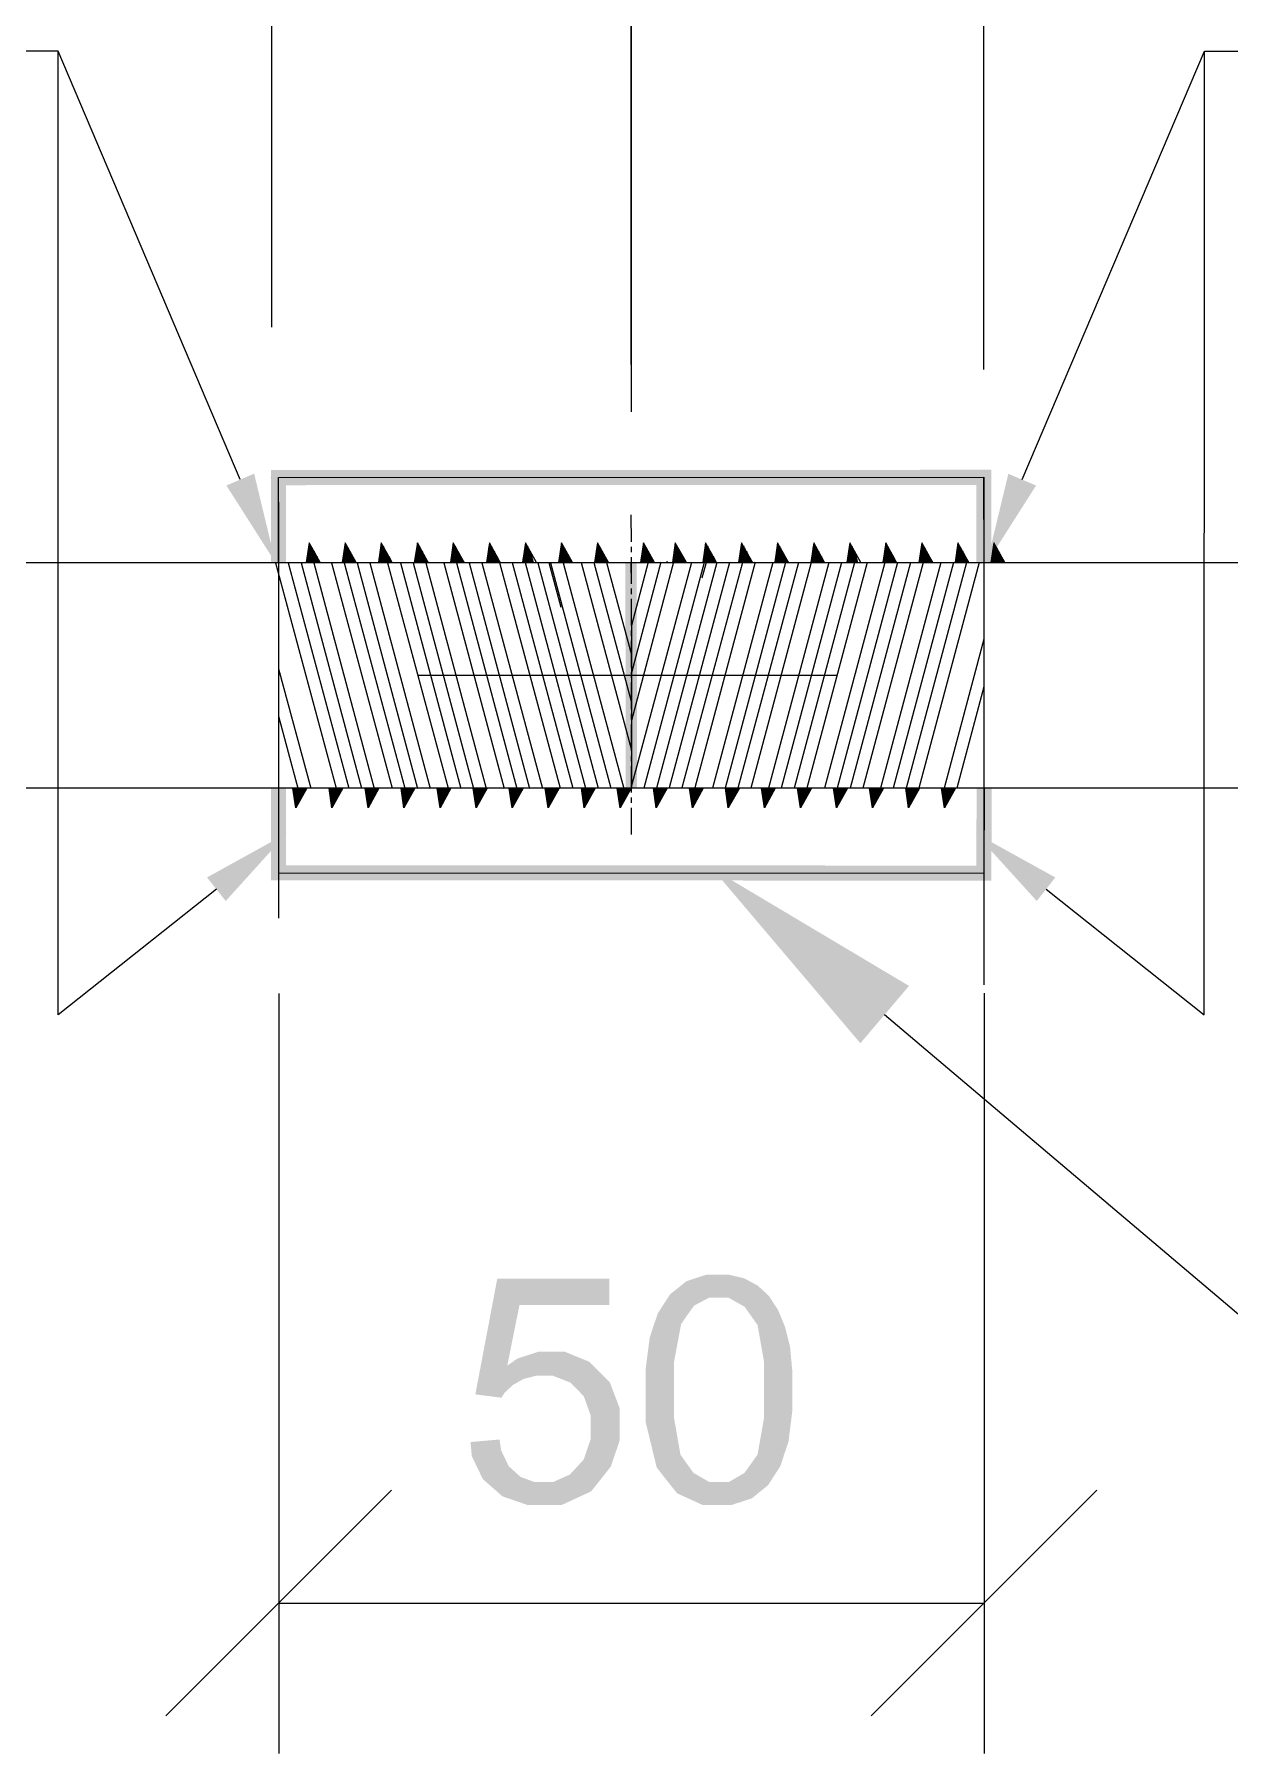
# Model space of a CAD drawing. Header units: millimetres. Extents: x 2 to 579, y 1 to 405.
# Drawn here: x 228.95 to 236.1, y 80.43 to 90.72 of the extents above; entities that cross this region are included whole.
import ezdxf

# ---------------------------------------------------------------- set-up
doc = ezdxf.new("R2010")
doc.units = ezdxf.units.MM
doc.linetypes.add('XKITLINE00', pattern=[0])
doc.layers.add('LinkedObject', color=7, linetype='Continuous', lineweight=0)

# ---------------------------------------------------------------- blocks, each defined once
blk = doc.blocks.new('*A4')
at = {"layer": 'LinkedObject'}
for color, points in [(6, [(230.097, 88.016), (230.263, 88.087), (230.391, 87.554)]), (4, [(234.673, 88.11), (230.454, 88.018), (230.364, 88.108)]), (4, [(230.364, 88.108), (230.454, 87.556), (230.364, 87.556)]), (4, [(230.454, 88.018), (230.454, 87.556), (230.364, 88.108)]), (4, [(234.583, 88.02), (230.454, 88.018), (234.673, 88.11)]), (4, [(234.673, 87.556), (234.583, 88.02), (234.673, 88.11)]), (6, [(234.774, 88.086), (234.94, 88.016), (234.646, 87.554)]), (4, [(234.583, 87.556), (234.583, 88.02), (234.673, 87.556)]), (4, [(232.483, 87.556), (232.553, 86.206), (232.486, 86.206)]), (4, [(232.551, 87.556), (232.553, 86.206), (232.483, 87.556)]), (4, [(230.363, 86.206), (230.454, 85.744), (230.364, 85.654)]), (4, [(230.453, 86.206), (230.454, 85.744), (230.363, 86.206)]), (4, [(234.583, 85.742), (234.584, 86.206), (234.673, 85.652)]), (4, [(234.673, 85.652), (234.584, 86.206), (234.674, 86.206)]), (6, [(230.093, 85.53), (229.981, 85.671), (230.46, 85.936)]), (6, [(235.055, 85.671), (234.944, 85.53), (234.576, 85.936)]), (4, [(230.454, 85.744), (234.583, 85.742), (230.364, 85.654)]), (4, [(230.364, 85.654), (234.583, 85.742), (234.673, 85.652)]), (1, [(234.18, 85.022), (233.889, 84.679), (233.004, 85.723)]), (7, [(231.85, 83.113), (231.586, 82.578), (231.717, 83.27)]), (7, [(232.387, 83.113), (231.717, 83.27), (232.387, 83.27)]), (7, [(231.85, 83.113), (231.717, 83.27), (232.387, 83.113)]), (7, [(232.848, 83.255), (232.985, 83.157), (232.8, 83.216)]), (7, [(232.97, 83.295), (232.985, 83.157), (232.848, 83.255)]), (7, [(233.044, 83.295), (232.985, 83.157), (232.97, 83.295)]), (7, [(232.985, 83.157), (233.044, 83.295), (233.042, 83.157)]), (7, [(233.044, 83.295), (233.1, 83.157), (233.042, 83.157)]), (7, [(233.193, 83.273), (233.044, 83.295), (233.098, 83.295)]), (7, [(233.234, 83.251), (233.044, 83.295), (233.193, 83.273)]), (7, [(233.197, 83.102), (233.044, 83.295), (233.234, 83.251)]), (7, [(233.1, 83.157), (233.044, 83.295), (233.197, 83.102)]), (7, [(233.234, 83.251), (233.235, 83.048), (233.197, 83.102)]), (7, [(233.275, 83.229), (233.235, 83.048), (233.234, 83.251)]), (7, [(233.343, 83.166), (233.235, 83.048), (233.275, 83.229)]), (7, [(232.751, 83.177), (232.859, 83.06), (232.678, 83.064)]), (7, [(232.894, 83.109), (232.751, 83.177), (232.8, 83.216)]), (7, [(232.859, 83.06), (232.751, 83.177), (232.894, 83.109)]), (7, [(232.8, 83.216), (232.985, 83.157), (232.894, 83.109)]), (7, [(233.369, 83.125), (233.235, 83.048), (233.343, 83.166)]), (7, [(233.369, 83.125), (233.274, 82.993), (233.235, 83.048)]), (7, [(233.396, 83.084), (233.274, 82.993), (233.369, 83.125)]), (7, [(231.777, 82.75), (231.586, 82.578), (231.85, 83.113)]), (7, [(232.678, 83.064), (232.859, 83.06), (232.653, 82.991)]), (7, [(232.653, 82.991), (232.859, 83.06), (232.817, 82.999)]), (7, [(233.438, 82.983), (233.274, 82.993), (233.396, 83.084)]), (7, [(232.817, 82.999), (232.604, 82.725), (232.653, 82.991)]), (7, [(232.774, 82.771), (232.604, 82.725), (232.817, 82.999)]), (7, [(232.653, 82.991), (232.604, 82.725), (232.629, 82.918)]), (7, [(233.453, 82.924), (233.313, 82.772), (233.274, 82.993)]), (7, [(233.453, 82.924), (233.274, 82.993), (233.438, 82.983)]), (7, [(233.468, 82.865), (233.313, 82.772), (233.453, 82.924)]), (7, [(231.965, 82.834), (231.777, 82.75), (231.837, 82.792)]), (7, [(231.947, 82.689), (231.777, 82.75), (231.965, 82.834)]), (7, [(231.947, 82.689), (231.965, 82.834), (231.987, 82.689)]), (7, [(231.987, 82.689), (231.965, 82.834), (232.052, 82.689)]), (7, [(232.031, 82.834), (232.052, 82.689), (231.965, 82.834)]), (7, [(232.268, 82.773), (232.031, 82.834), (232.119, 82.834)]), (7, [(232.156, 82.648), (232.031, 82.834), (232.268, 82.773)]), (7, [(232.052, 82.689), (232.031, 82.834), (232.156, 82.648)]), (7, [(233.483, 82.706), (233.313, 82.772), (233.468, 82.865)]), (7, [(231.586, 82.578), (231.777, 82.75), (231.874, 82.67)]), (7, [(231.874, 82.67), (231.777, 82.75), (231.947, 82.689)]), (7, [(232.156, 82.648), (232.268, 82.773), (232.196, 82.607)]), (7, [(232.196, 82.607), (232.268, 82.773), (232.235, 82.566)]), (7, [(232.329, 82.712), (232.235, 82.566), (232.268, 82.773)]), (7, [(232.235, 82.566), (232.329, 82.712), (232.275, 82.454)]), (7, [(232.275, 82.454), (232.329, 82.712), (232.45, 82.493)]), (7, [(232.45, 82.493), (232.329, 82.712), (232.39, 82.651)]), (7, [(232.604, 82.605), (232.774, 82.771), (232.774, 82.605)]), (7, [(232.604, 82.725), (232.774, 82.771), (232.604, 82.605)]), (7, [(233.483, 82.706), (233.313, 82.605), (233.313, 82.772)]), (7, [(233.483, 82.605), (233.313, 82.605), (233.483, 82.706)]), (7, [(231.842, 82.652), (231.586, 82.578), (231.874, 82.67)]), (7, [(231.81, 82.634), (231.586, 82.578), (231.842, 82.652)]), (7, [(231.76, 82.587), (231.586, 82.578), (231.81, 82.634)]), (7, [(232.774, 82.605), (232.604, 82.415), (232.604, 82.605)]), (7, [(232.774, 82.439), (232.604, 82.415), (232.774, 82.605)]), (7, [(233.483, 82.605), (233.313, 82.439), (233.313, 82.605)]), (7, [(233.483, 82.486), (233.313, 82.439), (233.483, 82.605)]), (7, [(231.586, 82.578), (231.76, 82.587), (231.742, 82.558)]), (7, [(232.234, 82.188), (232.45, 82.397), (232.344, 82.08)]), (7, [(232.275, 82.308), (232.45, 82.397), (232.234, 82.188)]), (7, [(232.275, 82.454), (232.45, 82.493), (232.275, 82.383)]), (7, [(232.275, 82.383), (232.45, 82.493), (232.275, 82.308)]), (7, [(232.45, 82.397), (232.275, 82.308), (232.45, 82.493)]), (7, [(232.344, 82.08), (232.45, 82.397), (232.397, 82.147)]), (7, [(232.397, 82.147), (232.45, 82.397), (232.45, 82.305)]), (7, [(232.774, 82.439), (232.737, 82.056), (232.604, 82.415)]), (7, [(232.604, 82.415), (232.737, 82.056), (232.671, 82.14)]), (7, [(232.813, 82.217), (232.737, 82.056), (232.774, 82.439)]), (7, [(233.274, 82.218), (233.483, 82.486), (233.434, 82.221)]), (7, [(233.313, 82.439), (233.483, 82.486), (233.274, 82.218)]), (7, [(233.434, 82.221), (233.483, 82.486), (233.459, 82.294)]), (7, [(231.74, 82.244), (231.557, 82.293), (231.731, 82.308)]), (7, [(231.557, 82.293), (231.689, 82.02), (231.565, 82.208)]), (7, [(231.74, 82.244), (231.689, 82.02), (231.557, 82.293)]), (7, [(231.565, 82.208), (231.689, 82.02), (231.631, 82.071)]), (7, [(231.785, 82.149), (231.689, 82.02), (231.74, 82.244)]), (7, [(232.737, 82.056), (232.813, 82.217), (232.852, 82.162)]), (7, [(233.434, 82.221), (233.235, 82.163), (233.274, 82.218)]), (7, [(233.41, 82.148), (233.235, 82.163), (233.434, 82.221)]), (7, [(231.689, 82.02), (231.785, 82.149), (231.748, 81.968)]), (7, [(231.82, 82.117), (231.748, 81.968), (231.785, 82.149)]), (7, [(231.855, 82.085), (231.748, 81.968), (231.82, 82.117)]), (7, [(232.151, 82.098), (232.344, 82.08), (232.05, 82.053)]), (7, [(232.193, 82.143), (232.344, 82.08), (232.151, 82.098)]), (7, [(232.234, 82.188), (232.344, 82.08), (232.193, 82.143)]), (7, [(232.891, 82.108), (232.737, 82.056), (232.852, 82.162)]), (7, [(232.891, 82.108), (233.044, 81.916), (232.737, 82.056)]), (7, [(232.987, 82.053), (233.044, 81.916), (232.891, 82.108)]), (7, [(233.289, 81.996), (233.101, 82.053), (233.196, 82.108)]), (7, [(233.235, 82.163), (233.337, 82.035), (233.196, 82.108)]), (7, [(233.196, 82.108), (233.337, 82.035), (233.289, 81.996)]), (7, [(233.337, 82.035), (233.235, 82.163), (233.41, 82.148)]), (7, [(231.855, 82.085), (231.99, 81.916), (231.748, 81.968)]), (7, [(231.94, 82.053), (231.99, 81.916), (231.855, 82.085)]), (7, [(231.99, 82.053), (231.99, 81.916), (231.94, 82.053)]), (7, [(231.99, 81.916), (232.344, 82.08), (232.102, 81.916)]), (7, [(232.05, 82.053), (232.344, 82.08), (231.99, 81.916)]), (7, [(232.05, 82.053), (231.99, 81.916), (231.99, 82.053)]), (7, [(232.102, 81.916), (232.344, 82.08), (232.279, 81.998)]), (7, [(232.737, 82.056), (233.044, 81.916), (232.793, 81.986)]), (7, [(232.793, 81.986), (233.044, 81.916), (232.946, 81.916)]), (7, [(233.044, 81.916), (232.987, 82.053), (233.044, 82.053)]), (7, [(233.044, 81.916), (233.101, 82.053), (233.118, 81.916)]), (7, [(233.101, 82.053), (233.044, 81.916), (233.044, 82.053)]), (7, [(233.24, 81.956), (233.101, 82.053), (233.289, 81.996)]), (7, [(233.118, 81.916), (233.101, 82.053), (233.24, 81.956)]), (7, [(231.748, 81.968), (231.99, 81.916), (231.898, 81.916)])]:
    blk.add_hatch(color=color, dxfattribs=at).paths.add_polyline_path(points, flags=17)
at = {"layer": 'LinkedObject', "color": 6, "linetype": 'XKITLINE00', "lineweight": 0}
for p, q in [((230.369, 88.963), (230.369, 97.643)), ((232.518, 88.74), (232.518, 97.643)), ((232.519, 88.456), (232.519, 97.643)), ((234.628, 88.711), (234.628, 97.643)), ((229.09, 90.615), (224.095, 90.615)), ((230.18, 88.051), (229.09, 90.615)), ((229.09, 84.849), (229.09, 90.615)), ((234.857, 88.051), (235.947, 90.614)), ((235.946, 84.849), (235.947, 90.614)), ((235.947, 90.614), (240.942, 90.614)), ((231.246, 86.881), (233.746, 86.881)), ((230.037, 85.6), (229.09, 84.849)), ((235, 85.6), (235.946, 84.849)), ((230.41, 84.976), (230.41, 80.429)), ((234.629, 84.978), (234.629, 80.429)), ((231.085, 82.004), (229.735, 80.654)), ((233.954, 80.654), (235.304, 82.004)), ((230.41, 81.329), (234.629, 81.329))]:
    blk.add_line(p, q, dxfattribs=at)
at = {"layer": 'LinkedObject', "color": 7, "linetype": 'XKITLINE00', "lineweight": 0}
for p, q in [((230.369, 88.063), (230.369, 88.063)), ((232.518, 87.84), (232.518, 87.84)), ((234.628, 87.811), (234.628, 87.811)), ((217.953, 87.556), (247.087, 87.556)), ((232.519, 87.556), (232.519, 87.556)), ((247.087, 86.206), (217.953, 86.206)), ((230.41, 85.876), (230.41, 85.876)), ((234.629, 85.878), (234.629, 85.878)), ((234.629, 81.329), (234.629, 81.329))]:
    blk.add_line(p, q, dxfattribs=at)
at = {"layer": 'LinkedObject', "color": 4, "linetype": 'XKITLINE00', "lineweight": 0}
for p, q in [((230.409, 88.063), (234.628, 88.065)), ((230.409, 87.556), (230.409, 88.063)), ((234.629, 87.556), (234.628, 88.065)), ((234.628, 88.065), (234.628, 85.028)), ((230.409, 87.916), (230.409, 85.427)), ((232.519, 87.179), (232.519, 86.206)), ((230.409, 86.206), (230.409, 85.699)), ((234.629, 86.207), (234.628, 85.697)), ((230.409, 85.699), (234.628, 85.697))]:
    blk.add_line(p, q, dxfattribs=at)
at = {"layer": 'LinkedObject', "color": 9, "linetype": 'XKITLINE00', "lineweight": 0}
for p, q in [((232.519, 87.68), (232.518, 87.84)), ((232.519, 87.618), (232.519, 87.649)), ((232.519, 87.428), (232.518, 87.556)), ((232.519, 87.43), (232.519, 87.587)), ((232.519, 87.368), (232.519, 87.399)), ((232.519, 87.366), (232.519, 87.397)), ((232.519, 87.18), (232.519, 87.337)), ((232.519, 87.178), (232.519, 87.334)), ((232.519, 87.118), (232.519, 87.149)), ((232.519, 87.116), (232.519, 87.147)), ((232.519, 86.93), (232.519, 87.087)), ((232.519, 86.928), (232.519, 87.084)), ((232.519, 86.868), (232.519, 86.899)), ((232.519, 86.866), (232.519, 86.897)), ((232.519, 86.68), (232.519, 86.837)), ((232.519, 86.678), (232.519, 86.834)), ((232.519, 86.618), (232.519, 86.649)), ((232.519, 86.616), (232.519, 86.647)), ((232.519, 86.43), (232.519, 86.587)), ((232.519, 86.428), (232.519, 86.584)), ((232.519, 86.368), (232.519, 86.399)), ((232.519, 86.366), (232.519, 86.397)), ((232.519, 86.18), (232.519, 86.337)), ((232.519, 86.206), (232.519, 86.334)), ((232.519, 86.118), (232.519, 86.149)), ((232.519, 85.927), (232.519, 86.087))]:
    blk.add_line(p, q, dxfattribs=at)
at = {"layer": 'LinkedObject', "color": 1, "linetype": 'XKITLINE00', "lineweight": 0}
for p, q in [((230.592, 87.674), (230.575, 87.556)), ((230.587, 87.643), (230.611, 87.556)), ((230.588, 87.65), (230.614, 87.556)), ((230.591, 87.665), (230.62, 87.556)), ((230.658, 87.556), (230.592, 87.674)), ((230.592, 87.672), (230.623, 87.556)), ((230.602, 87.656), (230.629, 87.556)), ((230.608, 87.646), (230.632, 87.556)), ((230.807, 87.674), (230.79, 87.556)), ((230.803, 87.644), (230.826, 87.556)), ((230.804, 87.651), (230.829, 87.556)), ((230.806, 87.665), (230.835, 87.556)), ((230.873, 87.556), (230.807, 87.674)), ((230.807, 87.673), (230.838, 87.556)), ((230.818, 87.655), (230.844, 87.556)), ((230.824, 87.645), (230.847, 87.556)), ((231.023, 87.674), (231.006, 87.556)), ((231.019, 87.644), (231.042, 87.556)), ((231.02, 87.651), (231.045, 87.556)), ((231.022, 87.666), (231.051, 87.556)), ((231.089, 87.556), (231.023, 87.674)), ((231.023, 87.673), (231.054, 87.556)), ((231.034, 87.655), (231.06, 87.556)), ((231.039, 87.645), (231.063, 87.556)), ((231.239, 87.674), (231.221, 87.556)), ((231.234, 87.644), (231.258, 87.556)), ((231.235, 87.651), (231.261, 87.556)), ((231.237, 87.666), (231.267, 87.556)), ((231.238, 87.673), (231.27, 87.556)), ((231.304, 87.556), (231.239, 87.674)), ((231.249, 87.655), (231.276, 87.556)), ((231.255, 87.644), (231.279, 87.556)), ((231.454, 87.674), (231.437, 87.556)), ((231.45, 87.644), (231.473, 87.556)), ((231.451, 87.652), (231.476, 87.556)), ((231.453, 87.666), (231.482, 87.556)), ((231.52, 87.556), (231.454, 87.674)), ((231.454, 87.673), (231.485, 87.556)), ((231.465, 87.654), (231.491, 87.556)), ((231.471, 87.644), (231.494, 87.556)), ((231.67, 87.674), (231.652, 87.556)), ((231.665, 87.645), (231.689, 87.556)), ((231.666, 87.652), (231.692, 87.556)), ((231.669, 87.667), (231.698, 87.556)), ((231.67, 87.674), (231.701, 87.556)), ((231.735, 87.556), (231.67, 87.674)), ((231.681, 87.654), (231.707, 87.556)), ((231.687, 87.643), (231.71, 87.556)), ((231.885, 87.674), (231.868, 87.556)), ((231.881, 87.645), (231.905, 87.556)), ((231.882, 87.652), (231.908, 87.556)), ((231.884, 87.667), (231.914, 87.556)), ((231.885, 87.674), (231.917, 87.556)), ((231.951, 87.556), (231.885, 87.674)), ((231.897, 87.653), (231.923, 87.556)), ((231.902, 87.643), (231.926, 87.556)), ((232.101, 87.674), (232.084, 87.556)), ((232.096, 87.643), (232.119, 87.556)), ((232.097, 87.65), (232.122, 87.556)), ((232.099, 87.664), (232.128, 87.556)), ((232.1, 87.672), (232.131, 87.556)), ((232.167, 87.556), (232.101, 87.674)), ((232.11, 87.657), (232.137, 87.556)), ((232.116, 87.646), (232.14, 87.556)), ((232.316, 87.674), (232.299, 87.556)), ((232.312, 87.643), (232.335, 87.556)), ((232.313, 87.65), (232.338, 87.556)), ((232.315, 87.665), (232.344, 87.556)), ((232.382, 87.556), (232.316, 87.674)), ((232.316, 87.672), (232.347, 87.556)), ((232.326, 87.656), (232.353, 87.556)), ((232.332, 87.646), (232.356, 87.556)), ((232.591, 87.674), (232.574, 87.556)), ((232.586, 87.643), (232.61, 87.556)), ((232.587, 87.65), (232.613, 87.556)), ((232.589, 87.665), (232.619, 87.556)), ((232.59, 87.672), (232.622, 87.556)), ((232.657, 87.556), (232.591, 87.674)), ((232.601, 87.656), (232.628, 87.556)), ((232.607, 87.646), (232.631, 87.556)), ((232.782, 87.674), (232.765, 87.556)), ((232.777, 87.644), (232.801, 87.556)), ((232.778, 87.651), (232.804, 87.556)), ((232.781, 87.665), (232.81, 87.556)), ((232.848, 87.556), (232.782, 87.674)), ((232.782, 87.672), (232.813, 87.556)), ((232.792, 87.655), (232.819, 87.556)), ((232.798, 87.645), (232.822, 87.556)), ((232.963, 87.674), (232.946, 87.556)), ((232.959, 87.644), (232.982, 87.556)), ((232.96, 87.651), (232.985, 87.556)), ((232.962, 87.666), (232.991, 87.556)), ((233.029, 87.556), (232.963, 87.674)), ((232.963, 87.673), (232.994, 87.556)), ((232.974, 87.655), (233, 87.556)), ((232.979, 87.645), (233.003, 87.556)), ((233.178, 87.674), (233.161, 87.556)), ((233.174, 87.644), (233.198, 87.556)), ((233.175, 87.651), (233.201, 87.556)), ((233.177, 87.666), (233.207, 87.556)), ((233.244, 87.556), (233.178, 87.674)), ((233.178, 87.673), (233.21, 87.556)), ((233.189, 87.655), (233.216, 87.556)), ((233.195, 87.644), (233.219, 87.556)), ((233.394, 87.674), (233.377, 87.556)), ((233.39, 87.644), (233.413, 87.556)), ((233.391, 87.652), (233.416, 87.556)), ((233.393, 87.666), (233.422, 87.556)), ((233.46, 87.556), (233.394, 87.674)), ((233.394, 87.673), (233.425, 87.556)), ((233.405, 87.654), (233.431, 87.556)), ((233.411, 87.644), (233.434, 87.556)), ((233.61, 87.674), (233.592, 87.556)), ((233.605, 87.645), (233.629, 87.556)), ((233.606, 87.652), (233.632, 87.556)), ((233.608, 87.666), (233.638, 87.556)), ((233.61, 87.674), (233.641, 87.556)), ((233.675, 87.556), (233.61, 87.674)), ((233.621, 87.654), (233.647, 87.556)), ((233.627, 87.643), (233.65, 87.556)), ((233.825, 87.674), (233.808, 87.556)), ((233.821, 87.645), (233.845, 87.556)), ((233.822, 87.652), (233.848, 87.556)), ((233.824, 87.667), (233.854, 87.556)), ((233.825, 87.674), (233.857, 87.556)), ((233.891, 87.556), (233.825, 87.674)), ((233.837, 87.653), (233.863, 87.556)), ((233.842, 87.643), (233.866, 87.556)), ((234.041, 87.674), (234.023, 87.556)), ((234.036, 87.643), (234.059, 87.556)), ((234.037, 87.65), (234.062, 87.556)), ((234.039, 87.664), (234.068, 87.556)), ((234.04, 87.672), (234.071, 87.556)), ((234.106, 87.556), (234.041, 87.674)), ((234.05, 87.657), (234.077, 87.556)), ((234.056, 87.646), (234.08, 87.556)), ((234.256, 87.674), (234.239, 87.556)), ((234.252, 87.643), (234.275, 87.556)), ((234.253, 87.65), (234.278, 87.556)), ((234.255, 87.665), (234.284, 87.556)), ((234.322, 87.556), (234.256, 87.674)), ((234.256, 87.672), (234.287, 87.556)), ((234.266, 87.656), (234.293, 87.556)), ((234.272, 87.646), (234.296, 87.556)), ((234.472, 87.674), (234.455, 87.556)), ((234.467, 87.643), (234.491, 87.556)), ((234.468, 87.65), (234.494, 87.556)), ((234.47, 87.665), (234.5, 87.556)), ((234.538, 87.556), (234.472, 87.674)), ((234.472, 87.672), (234.503, 87.556)), ((234.482, 87.656), (234.509, 87.556)), ((234.488, 87.646), (234.512, 87.556)), ((234.687, 87.674), (234.67, 87.556)), ((234.683, 87.644), (234.706, 87.556)), ((234.684, 87.651), (234.709, 87.556)), ((234.686, 87.665), (234.715, 87.556)), ((234.753, 87.556), (234.687, 87.674)), ((234.687, 87.673), (234.718, 87.556)), ((234.698, 87.655), (234.724, 87.556)), ((234.703, 87.645), (234.727, 87.556)), ((230.391, 87.554), (230.753, 86.205)), ((230.467, 87.554), (230.829, 86.205)), ((230.544, 87.554), (230.905, 86.205)), ((230.575, 87.556), (230.575, 87.556)), ((230.576, 87.564), (230.578, 87.556)), ((230.578, 87.578), (230.584, 87.556)), ((230.579, 87.585), (230.587, 87.556)), ((230.581, 87.6), (230.593, 87.556)), ((230.582, 87.607), (230.596, 87.556)), ((230.584, 87.622), (230.602, 87.556)), ((230.585, 87.629), (230.605, 87.556)), ((230.619, 87.625), (230.638, 87.556)), ((230.62, 87.554), (230.981, 86.204)), ((230.625, 87.614), (230.641, 87.556)), ((230.637, 87.594), (230.647, 87.556)), ((230.642, 87.583), (230.65, 87.556)), ((230.654, 87.563), (230.656, 87.556)), ((230.726, 87.554), (231.088, 86.205)), ((230.79, 87.557), (230.791, 87.556)), ((230.791, 87.564), (230.794, 87.556)), ((230.793, 87.578), (230.799, 87.556)), ((230.795, 87.586), (230.802, 87.556)), ((230.797, 87.6), (230.808, 87.556)), ((230.798, 87.607), (230.811, 87.556)), ((230.8, 87.622), (230.817, 87.556)), ((230.801, 87.629), (230.82, 87.556)), ((230.802, 87.554), (231.164, 86.205)), ((230.835, 87.624), (230.853, 87.556)), ((230.841, 87.614), (230.856, 87.556)), ((230.852, 87.593), (230.862, 87.556)), ((230.858, 87.583), (230.865, 87.556)), ((230.87, 87.562), (230.871, 87.556)), ((230.879, 87.554), (231.24, 86.204)), ((230.955, 87.554), (231.316, 86.204)), ((231.006, 87.557), (231.006, 87.556)), ((231.007, 87.564), (231.009, 87.556)), ((231.009, 87.579), (231.015, 87.556)), ((231.01, 87.586), (231.018, 87.556)), ((231.012, 87.6), (231.024, 87.556)), ((231.013, 87.608), (231.027, 87.556)), ((231.015, 87.622), (231.033, 87.556)), ((231.016, 87.629), (231.036, 87.556)), ((231.051, 87.624), (231.069, 87.556)), ((231.057, 87.614), (231.072, 87.556)), ((231.061, 87.554), (231.423, 86.205)), ((231.068, 87.593), (231.078, 87.556)), ((231.074, 87.583), (231.081, 87.556)), ((231.085, 87.562), (231.087, 87.556)), ((231.138, 87.554), (231.499, 86.204)), ((231.214, 87.554), (231.575, 86.204)), ((231.222, 87.557), (231.222, 87.556)), ((231.223, 87.565), (231.225, 87.556)), ((231.225, 87.579), (231.231, 87.556)), ((231.226, 87.586), (231.234, 87.556)), ((231.228, 87.601), (231.24, 87.556)), ((231.229, 87.608), (231.243, 87.556)), ((231.231, 87.622), (231.249, 87.556)), ((231.232, 87.63), (231.252, 87.556)), ((231.267, 87.624), (231.285, 87.556)), ((231.272, 87.613), (231.288, 87.556)), ((231.284, 87.592), (231.294, 87.556)), ((231.29, 87.582), (231.297, 87.556)), ((231.29, 87.554), (231.651, 86.204)), ((231.301, 87.561), (231.303, 87.556)), ((231.397, 87.554), (231.758, 86.204)), ((231.437, 87.558), (231.438, 87.556)), ((231.438, 87.565), (231.441, 87.556)), ((231.44, 87.579), (231.447, 87.556)), ((231.441, 87.587), (231.45, 87.556)), ((231.443, 87.601), (231.456, 87.556)), ((231.444, 87.608), (231.459, 87.556)), ((231.447, 87.623), (231.464, 87.556)), ((231.448, 87.63), (231.467, 87.556)), ((231.473, 87.554), (231.834, 86.204)), ((231.482, 87.623), (231.5, 87.556)), ((231.488, 87.613), (231.503, 87.556)), ((231.5, 87.592), (231.509, 87.556)), ((231.506, 87.582), (231.512, 87.556)), ((231.517, 87.561), (231.518, 87.556)), ((231.549, 87.554), (231.91, 86.204)), ((231.625, 87.553), (231.987, 86.204)), ((231.653, 87.558), (231.653, 87.556)), ((231.654, 87.565), (231.656, 87.556)), ((231.656, 87.58), (231.662, 87.556)), ((231.657, 87.587), (231.665, 87.556)), ((231.659, 87.601), (231.671, 87.556)), ((231.66, 87.609), (231.674, 87.556)), ((231.662, 87.623), (231.68, 87.556)), ((231.663, 87.63), (231.683, 87.556)), ((231.698, 87.623), (231.716, 87.556)), ((231.704, 87.612), (231.719, 87.556)), ((231.716, 87.592), (231.725, 87.556)), ((231.721, 87.581), (231.728, 87.556)), ((231.731, 87.555), (232.093, 86.206)), ((231.733, 87.561), (231.734, 87.556)), ((231.807, 87.555), (232.169, 86.205)), ((231.868, 87.558), (231.869, 87.556)), ((231.869, 87.565), (231.872, 87.556)), ((231.871, 87.58), (231.878, 87.556)), ((231.873, 87.587), (231.881, 87.556)), ((231.875, 87.602), (231.887, 87.556)), ((231.876, 87.609), (231.89, 87.556)), ((231.878, 87.623), (231.896, 87.556)), ((231.879, 87.631), (231.899, 87.556)), ((231.884, 87.555), (232.245, 86.205)), ((231.914, 87.622), (231.932, 87.556)), ((231.96, 87.554), (232.321, 86.205)), ((232.026, 87.556), (232.097, 87.288)), ((232.036, 87.554), (232.397, 86.205)), ((232.085, 87.563), (232.086, 87.556)), ((232.087, 87.577), (232.092, 87.556)), ((232.088, 87.585), (232.095, 87.556)), ((232.09, 87.599), (232.101, 87.556)), ((232.091, 87.606), (232.104, 87.556)), ((232.093, 87.621), (232.11, 87.556)), ((232.094, 87.628), (232.113, 87.556)), ((232.112, 87.554), (232.474, 86.204)), ((232.128, 87.626), (232.146, 87.556)), ((232.133, 87.615), (232.149, 87.556)), ((232.145, 87.595), (232.155, 87.556)), ((232.151, 87.584), (232.158, 87.556)), ((232.162, 87.564), (232.164, 87.556)), ((232.218, 87.556), (232.519, 86.433)), ((232.294, 87.556), (232.519, 86.718)), ((232.299, 87.556), (232.299, 87.556)), ((232.3, 87.563), (232.302, 87.556)), ((232.302, 87.578), (232.308, 87.556)), ((232.303, 87.585), (232.311, 87.556)), ((232.305, 87.599), (232.317, 87.556)), ((232.306, 87.607), (232.32, 87.556)), ((232.309, 87.621), (232.326, 87.556)), ((232.31, 87.628), (232.329, 87.556)), ((232.343, 87.625), (232.362, 87.556)), ((232.349, 87.615), (232.365, 87.556)), ((232.361, 87.594), (232.371, 87.556)), ((232.367, 87.584), (232.374, 87.556)), ((232.371, 87.555), (232.519, 87.002)), ((232.378, 87.563), (232.38, 87.556)), ((232.515, 87.556), (232.515, 87.556)), ((232.879, 87.555), (232.517, 86.206)), ((232.518, 87.556), (232.518, 87.556)), ((232.772, 87.557), (232.519, 86.611)), ((232.696, 87.557), (232.519, 86.895)), ((232.62, 87.557), (232.519, 87.178)), ((232.576, 87.578), (232.582, 87.556)), ((232.578, 87.585), (232.586, 87.556)), ((232.58, 87.6), (232.592, 87.556)), ((232.581, 87.607), (232.595, 87.556)), ((232.582, 87.583), (232.59, 87.556)), ((232.583, 87.621), (232.601, 87.556)), ((232.584, 87.629), (232.604, 87.556)), ((232.955, 87.556), (232.593, 86.206)), ((232.594, 87.563), (232.596, 87.556)), ((232.618, 87.625), (232.637, 87.556)), ((232.624, 87.614), (232.64, 87.556)), ((232.635, 87.594), (232.646, 87.556)), ((233.031, 87.556), (232.669, 86.206)), ((232.73, 87.557), (232.73, 87.556)), ((232.731, 87.564), (232.733, 87.556)), ((233.107, 87.556), (232.746, 86.207)), ((232.768, 87.578), (232.774, 87.556)), ((232.769, 87.586), (232.777, 87.556)), ((232.771, 87.6), (232.783, 87.556)), ((232.772, 87.607), (232.786, 87.556)), ((232.774, 87.622), (232.792, 87.556)), ((232.775, 87.629), (232.795, 87.556)), ((232.809, 87.624), (232.828, 87.556)), ((232.81, 87.562), (232.811, 87.556)), ((232.815, 87.614), (232.831, 87.556)), ((233.183, 87.556), (232.822, 86.207)), ((232.827, 87.593), (232.837, 87.556)), ((232.833, 87.583), (232.84, 87.556)), ((233.259, 87.557), (232.898, 86.207)), ((232.966, 87.556), (232.941, 87.461)), ((232.946, 87.557), (232.946, 87.556)), ((232.947, 87.564), (232.949, 87.556)), ((232.949, 87.579), (232.955, 87.556)), ((232.95, 87.586), (232.958, 87.556)), ((232.952, 87.6), (232.964, 87.556)), ((232.953, 87.608), (232.967, 87.556)), ((232.955, 87.622), (232.973, 87.556)), ((232.956, 87.629), (232.976, 87.556)), ((232.991, 87.624), (233.009, 87.556)), ((232.997, 87.614), (233.012, 87.556)), ((233.366, 87.555), (233.004, 86.205)), ((233.008, 87.593), (233.018, 87.556)), ((233.014, 87.583), (233.021, 87.556)), ((233.025, 87.562), (233.027, 87.556)), ((233.442, 87.555), (233.08, 86.205)), ((233.518, 87.555), (233.156, 86.206)), ((233.161, 87.557), (233.162, 87.556)), ((233.163, 87.564), (233.165, 87.556)), ((233.165, 87.579), (233.171, 87.556)), ((233.166, 87.586), (233.174, 87.556)), ((233.168, 87.601), (233.18, 87.556)), ((233.169, 87.608), (233.183, 87.556)), ((233.171, 87.622), (233.189, 87.556)), ((233.172, 87.63), (233.192, 87.556)), ((233.207, 87.623), (233.225, 87.556)), ((233.212, 87.613), (233.228, 87.556)), ((233.224, 87.592), (233.234, 87.556)), ((233.23, 87.582), (233.237, 87.556)), ((233.594, 87.555), (233.233, 86.206)), ((233.241, 87.561), (233.243, 87.556)), ((233.701, 87.555), (233.339, 86.205)), ((233.377, 87.558), (233.377, 87.556)), ((233.378, 87.565), (233.38, 87.556)), ((233.38, 87.579), (233.386, 87.556)), ((233.381, 87.587), (233.389, 87.556)), ((233.383, 87.601), (233.395, 87.556)), ((233.384, 87.608), (233.398, 87.556)), ((233.387, 87.623), (233.404, 87.556)), ((233.388, 87.63), (233.407, 87.556)), ((233.777, 87.555), (233.415, 86.206)), ((233.422, 87.623), (233.44, 87.556)), ((233.428, 87.613), (233.443, 87.556)), ((233.44, 87.592), (233.449, 87.556)), ((233.445, 87.582), (233.452, 87.556)), ((233.457, 87.561), (233.458, 87.556)), ((233.853, 87.555), (233.492, 86.206)), ((233.929, 87.556), (233.568, 86.206)), ((233.593, 87.558), (233.593, 87.556)), ((233.594, 87.565), (233.596, 87.556)), ((233.596, 87.58), (233.602, 87.556)), ((233.597, 87.587), (233.605, 87.556)), ((233.599, 87.601), (233.611, 87.556)), ((233.6, 87.609), (233.614, 87.556)), ((233.602, 87.623), (233.62, 87.556)), ((233.603, 87.63), (233.623, 87.556)), ((233.638, 87.623), (233.656, 87.556)), ((233.644, 87.612), (233.659, 87.556)), ((233.656, 87.592), (233.665, 87.556)), ((233.661, 87.581), (233.668, 87.556)), ((233.673, 87.56), (233.674, 87.556)), ((234.036, 87.555), (233.674, 86.206)), ((233.808, 87.558), (233.809, 87.556)), ((233.809, 87.565), (233.812, 87.556)), ((233.811, 87.58), (233.818, 87.556)), ((233.812, 87.587), (233.821, 87.556)), ((233.815, 87.602), (233.827, 87.556)), ((233.816, 87.609), (233.83, 87.556)), ((233.818, 87.623), (233.836, 87.556)), ((233.819, 87.631), (233.839, 87.556)), ((234.188, 87.556), (233.827, 86.206)), ((233.854, 87.622), (233.872, 87.556)), ((234.264, 87.556), (233.903, 86.206)), ((234.371, 87.555), (234.009, 86.206)), ((234.024, 87.563), (234.026, 87.556)), ((234.027, 87.577), (234.032, 87.556)), ((234.028, 87.585), (234.035, 87.556)), ((234.03, 87.599), (234.041, 87.556)), ((234.031, 87.606), (234.044, 87.556)), ((234.033, 87.621), (234.05, 87.556)), ((234.034, 87.628), (234.053, 87.556)), ((234.068, 87.626), (234.086, 87.556)), ((234.073, 87.615), (234.089, 87.556)), ((234.085, 87.595), (234.095, 87.556)), ((234.447, 87.556), (234.086, 86.206)), ((234.091, 87.584), (234.098, 87.556)), ((234.102, 87.564), (234.104, 87.556)), ((234.523, 87.556), (234.162, 86.206)), ((234.599, 87.556), (234.238, 86.206)), ((234.239, 87.556), (234.239, 87.556)), ((234.24, 87.563), (234.242, 87.556)), ((234.242, 87.578), (234.248, 87.556)), ((234.243, 87.585), (234.251, 87.556)), ((234.245, 87.599), (234.257, 87.556)), ((234.246, 87.607), (234.26, 87.556)), ((234.249, 87.621), (234.266, 87.556)), ((234.25, 87.628), (234.269, 87.556)), ((234.283, 87.625), (234.302, 87.556)), ((234.289, 87.615), (234.305, 87.556)), ((234.301, 87.594), (234.311, 87.556)), ((234.306, 87.584), (234.314, 87.556)), ((234.318, 87.563), (234.32, 87.556)), ((234.455, 87.556), (234.455, 87.556)), ((234.456, 87.564), (234.458, 87.556)), ((234.458, 87.578), (234.464, 87.556)), ((234.459, 87.585), (234.467, 87.556)), ((234.461, 87.6), (234.473, 87.556)), ((234.462, 87.607), (234.476, 87.556)), ((234.464, 87.622), (234.482, 87.556)), ((234.465, 87.629), (234.485, 87.556)), ((234.499, 87.625), (234.518, 87.556)), ((234.505, 87.614), (234.521, 87.556)), ((234.516, 87.594), (234.527, 87.556)), ((234.522, 87.583), (234.53, 87.556)), ((234.534, 87.563), (234.536, 87.556)), ((234.67, 87.557), (234.67, 87.556)), ((234.671, 87.564), (234.673, 87.556)), ((234.673, 87.578), (234.679, 87.556)), ((234.674, 87.586), (234.682, 87.556)), ((234.677, 87.6), (234.688, 87.556)), ((234.678, 87.607), (234.691, 87.556)), ((234.68, 87.622), (234.697, 87.556)), ((234.681, 87.629), (234.7, 87.556)), ((234.715, 87.624), (234.733, 87.556)), ((234.721, 87.614), (234.736, 87.556)), ((234.732, 87.593), (234.742, 87.556)), ((234.738, 87.583), (234.745, 87.556)), ((234.75, 87.562), (234.751, 87.556)), ((234.628, 87.096), (234.39, 86.206)), ((230.409, 86.92), (230.601, 86.205)), ((234.628, 86.812), (234.466, 86.206)), ((230.409, 86.636), (230.525, 86.205)), ((230.512, 86.088), (230.495, 86.206)), ((230.497, 86.206), (230.523, 86.108)), ((230.5, 86.206), (230.525, 86.111)), ((230.506, 86.206), (230.529, 86.118)), ((230.509, 86.206), (230.531, 86.122)), ((230.578, 86.206), (230.512, 86.088)), ((230.515, 86.206), (230.535, 86.129)), ((230.518, 86.206), (230.537, 86.133)), ((230.524, 86.206), (230.541, 86.14)), ((230.527, 86.206), (230.543, 86.144)), ((230.533, 86.206), (230.547, 86.151)), ((230.536, 86.206), (230.549, 86.155)), ((230.542, 86.206), (230.553, 86.162)), ((230.545, 86.206), (230.556, 86.166)), ((230.551, 86.206), (230.56, 86.173)), ((230.554, 86.206), (230.562, 86.176)), ((230.56, 86.206), (230.566, 86.184)), ((230.563, 86.206), (230.568, 86.187)), ((230.569, 86.206), (230.572, 86.195)), ((230.572, 86.206), (230.574, 86.198)), ((230.578, 86.206), (230.578, 86.206)), ((230.728, 86.088), (230.711, 86.206)), ((230.712, 86.206), (230.739, 86.108)), ((230.715, 86.206), (230.741, 86.111)), ((230.721, 86.206), (230.745, 86.119)), ((230.724, 86.206), (230.747, 86.122)), ((230.794, 86.206), (230.728, 86.088)), ((230.73, 86.206), (230.751, 86.129)), ((230.733, 86.206), (230.753, 86.133)), ((230.739, 86.206), (230.757, 86.14)), ((230.742, 86.206), (230.759, 86.144)), ((230.748, 86.206), (230.763, 86.151)), ((230.751, 86.206), (230.765, 86.155)), ((230.757, 86.206), (230.769, 86.162)), ((230.76, 86.206), (230.771, 86.166)), ((230.766, 86.206), (230.775, 86.173)), ((230.769, 86.206), (230.777, 86.177)), ((230.775, 86.206), (230.781, 86.184)), ((230.778, 86.206), (230.783, 86.188)), ((230.784, 86.206), (230.787, 86.195)), ((230.787, 86.206), (230.789, 86.198)), ((230.793, 86.206), (230.793, 86.206)), ((230.944, 86.088), (230.926, 86.206)), ((230.928, 86.206), (230.954, 86.108)), ((230.931, 86.206), (230.956, 86.111)), ((230.937, 86.206), (230.96, 86.119)), ((230.94, 86.206), (230.963, 86.122)), ((231.009, 86.206), (230.944, 86.088)), ((230.946, 86.206), (230.967, 86.13)), ((230.949, 86.206), (230.969, 86.133)), ((230.955, 86.206), (230.973, 86.14)), ((230.958, 86.206), (230.975, 86.144)), ((230.964, 86.206), (230.979, 86.151)), ((230.967, 86.206), (230.981, 86.155)), ((230.973, 86.206), (230.985, 86.162)), ((230.976, 86.206), (230.987, 86.166)), ((230.982, 86.206), (230.991, 86.173)), ((230.985, 86.206), (230.993, 86.177)), ((230.991, 86.206), (230.997, 86.184)), ((230.994, 86.206), (230.999, 86.188)), ((231, 86.206), (231.003, 86.195)), ((231.003, 86.206), (231.005, 86.199)), ((231.009, 86.206), (231.009, 86.206)), ((231.159, 86.088), (231.142, 86.206)), ((231.144, 86.206), (231.17, 86.108)), ((231.147, 86.206), (231.172, 86.112)), ((231.153, 86.206), (231.176, 86.119)), ((231.156, 86.206), (231.178, 86.122)), ((231.225, 86.206), (231.159, 86.088)), ((231.162, 86.206), (231.182, 86.13)), ((231.165, 86.206), (231.184, 86.133)), ((231.171, 86.206), (231.188, 86.141)), ((231.174, 86.206), (231.19, 86.144)), ((231.18, 86.206), (231.194, 86.152)), ((231.183, 86.206), (231.196, 86.155)), ((231.189, 86.206), (231.2, 86.162)), ((231.192, 86.206), (231.202, 86.166)), ((231.198, 86.206), (231.206, 86.173)), ((231.201, 86.206), (231.208, 86.177)), ((231.207, 86.206), (231.213, 86.184)), ((231.21, 86.206), (231.215, 86.188)), ((231.216, 86.206), (231.219, 86.195)), ((231.219, 86.206), (231.221, 86.199)), ((231.225, 86.206), (231.225, 86.206)), ((231.375, 86.088), (231.357, 86.206)), ((231.359, 86.206), (231.386, 86.108)), ((231.362, 86.206), (231.388, 86.112)), ((231.368, 86.206), (231.392, 86.119)), ((231.371, 86.206), (231.394, 86.123)), ((231.44, 86.206), (231.375, 86.088)), ((231.377, 86.206), (231.398, 86.13)), ((231.38, 86.206), (231.4, 86.134)), ((231.386, 86.206), (231.404, 86.141)), ((231.389, 86.206), (231.406, 86.144)), ((231.395, 86.206), (231.41, 86.152)), ((231.398, 86.206), (231.412, 86.155)), ((231.404, 86.206), (231.416, 86.163)), ((231.407, 86.206), (231.418, 86.166)), ((231.413, 86.206), (231.422, 86.173)), ((231.416, 86.206), (231.424, 86.177)), ((231.422, 86.206), (231.428, 86.184)), ((231.425, 86.206), (231.43, 86.188)), ((231.431, 86.206), (231.434, 86.195)), ((231.434, 86.206), (231.436, 86.199)), ((231.44, 86.206), (231.44, 86.206)), ((231.59, 86.088), (231.573, 86.206)), ((231.575, 86.206), (231.601, 86.108)), ((231.578, 86.206), (231.603, 86.112)), ((231.584, 86.206), (231.607, 86.119)), ((231.587, 86.206), (231.609, 86.123)), ((231.656, 86.206), (231.59, 86.088)), ((231.593, 86.206), (231.613, 86.13)), ((231.596, 86.206), (231.615, 86.134)), ((231.602, 86.206), (231.62, 86.141)), ((231.605, 86.206), (231.622, 86.145)), ((231.611, 86.206), (231.626, 86.152)), ((231.614, 86.206), (231.628, 86.155)), ((231.62, 86.206), (231.632, 86.163)), ((231.623, 86.206), (231.634, 86.166)), ((231.629, 86.206), (231.638, 86.174)), ((231.632, 86.206), (231.64, 86.177)), ((231.638, 86.206), (231.644, 86.185)), ((231.641, 86.206), (231.646, 86.188)), ((231.647, 86.206), (231.65, 86.195)), ((231.65, 86.206), (231.652, 86.199)), ((231.656, 86.206), (231.656, 86.206)), ((231.806, 86.088), (231.789, 86.206)), ((231.791, 86.206), (231.817, 86.108)), ((231.794, 86.206), (231.819, 86.112)), ((231.8, 86.206), (231.823, 86.119)), ((231.803, 86.206), (231.825, 86.123)), ((231.872, 86.206), (231.806, 86.088)), ((231.809, 86.206), (231.829, 86.13)), ((231.812, 86.206), (231.831, 86.134)), ((231.818, 86.206), (231.835, 86.141)), ((231.821, 86.206), (231.837, 86.145)), ((231.827, 86.206), (231.841, 86.152)), ((231.83, 86.206), (231.843, 86.156)), ((231.836, 86.206), (231.847, 86.163)), ((231.839, 86.206), (231.849, 86.167)), ((231.845, 86.206), (231.853, 86.174)), ((231.848, 86.206), (231.855, 86.177)), ((231.854, 86.206), (231.859, 86.185)), ((231.857, 86.206), (231.861, 86.188)), ((231.863, 86.206), (231.865, 86.196)), ((231.866, 86.206), (231.868, 86.199)), ((232.021, 86.088), (232.004, 86.206)), ((232.005, 86.206), (232.032, 86.107)), ((232.008, 86.206), (232.034, 86.111)), ((232.014, 86.206), (232.038, 86.118)), ((232.017, 86.206), (232.04, 86.122)), ((232.087, 86.206), (232.021, 86.088)), ((232.023, 86.206), (232.044, 86.129)), ((232.026, 86.206), (232.046, 86.133)), ((232.032, 86.206), (232.05, 86.14)), ((232.035, 86.206), (232.052, 86.143)), ((232.041, 86.206), (232.056, 86.151)), ((232.044, 86.206), (232.058, 86.154)), ((232.05, 86.206), (232.062, 86.162)), ((232.053, 86.206), (232.064, 86.165)), ((232.059, 86.206), (232.068, 86.173)), ((232.062, 86.206), (232.07, 86.176)), ((232.068, 86.206), (232.074, 86.183)), ((232.071, 86.206), (232.076, 86.187)), ((232.077, 86.206), (232.08, 86.194)), ((232.08, 86.206), (232.082, 86.198)), ((232.086, 86.206), (232.086, 86.205)), ((232.237, 86.088), (232.22, 86.206)), ((232.221, 86.206), (232.247, 86.107)), ((232.224, 86.206), (232.249, 86.111)), ((232.23, 86.206), (232.254, 86.118)), ((232.233, 86.206), (232.256, 86.122)), ((232.303, 86.206), (232.237, 86.088)), ((232.239, 86.206), (232.26, 86.129)), ((232.242, 86.206), (232.262, 86.133)), ((232.248, 86.206), (232.266, 86.14)), ((232.251, 86.206), (232.268, 86.144)), ((232.257, 86.206), (232.272, 86.151)), ((232.26, 86.206), (232.274, 86.155)), ((232.266, 86.206), (232.278, 86.162)), ((232.269, 86.206), (232.28, 86.165)), ((232.275, 86.206), (232.284, 86.173)), ((232.278, 86.206), (232.286, 86.176)), ((232.284, 86.206), (232.29, 86.184)), ((232.287, 86.206), (232.292, 86.187)), ((232.293, 86.206), (232.296, 86.194)), ((232.296, 86.206), (232.298, 86.198)), ((232.302, 86.206), (232.302, 86.205)), ((232.452, 86.088), (232.435, 86.206)), ((232.437, 86.206), (232.463, 86.107)), ((232.44, 86.206), (232.465, 86.111)), ((232.446, 86.206), (232.469, 86.118)), ((232.449, 86.206), (232.471, 86.122)), ((232.518, 86.206), (232.452, 86.088)), ((232.455, 86.206), (232.475, 86.129)), ((232.458, 86.206), (232.477, 86.133)), ((232.464, 86.206), (232.481, 86.14)), ((232.467, 86.206), (232.483, 86.144)), ((232.473, 86.206), (232.487, 86.151)), ((232.476, 86.206), (232.489, 86.155)), ((232.482, 86.206), (232.493, 86.162)), ((232.485, 86.206), (232.495, 86.166)), ((232.491, 86.206), (232.5, 86.173)), ((232.494, 86.206), (232.502, 86.176)), ((232.5, 86.206), (232.506, 86.184)), ((232.503, 86.206), (232.508, 86.187)), ((232.508, 86.206), (232.512, 86.195)), ((232.511, 86.206), (232.514, 86.198)), ((232.517, 86.206), (232.518, 86.205)), ((232.668, 86.088), (232.651, 86.206)), ((232.652, 86.206), (232.679, 86.108)), ((232.655, 86.206), (232.681, 86.111)), ((232.661, 86.206), (232.685, 86.119)), ((232.664, 86.206), (232.687, 86.122)), ((232.734, 86.206), (232.668, 86.088)), ((232.67, 86.206), (232.691, 86.129)), ((232.673, 86.206), (232.693, 86.133)), ((232.679, 86.206), (232.697, 86.14)), ((232.682, 86.206), (232.699, 86.144)), ((232.688, 86.206), (232.703, 86.151)), ((232.691, 86.206), (232.705, 86.155)), ((232.697, 86.206), (232.709, 86.162)), ((232.7, 86.206), (232.711, 86.166)), ((232.706, 86.206), (232.715, 86.173)), ((232.709, 86.206), (232.717, 86.177)), ((232.715, 86.206), (232.721, 86.184)), ((232.718, 86.206), (232.723, 86.188)), ((232.724, 86.206), (232.727, 86.195)), ((232.727, 86.206), (232.729, 86.198)), ((232.733, 86.206), (232.733, 86.206)), ((232.884, 86.088), (232.866, 86.206)), ((232.868, 86.206), (232.894, 86.108)), ((232.871, 86.206), (232.896, 86.111)), ((232.877, 86.206), (232.9, 86.119)), ((232.88, 86.206), (232.902, 86.122)), ((232.949, 86.206), (232.884, 86.088)), ((232.886, 86.206), (232.907, 86.13)), ((232.889, 86.206), (232.909, 86.133)), ((232.895, 86.206), (232.913, 86.14)), ((232.898, 86.206), (232.915, 86.144)), ((232.904, 86.206), (232.919, 86.151)), ((232.907, 86.206), (232.921, 86.155)), ((232.913, 86.206), (232.925, 86.162)), ((232.916, 86.206), (232.927, 86.166)), ((232.922, 86.206), (232.931, 86.173)), ((232.925, 86.206), (232.933, 86.177)), ((232.931, 86.206), (232.937, 86.184)), ((232.934, 86.206), (232.939, 86.188)), ((232.94, 86.206), (232.943, 86.195)), ((232.943, 86.206), (232.945, 86.199)), ((232.949, 86.206), (232.949, 86.206)), ((233.099, 86.088), (233.082, 86.206)), ((233.084, 86.206), (233.11, 86.108)), ((233.087, 86.206), (233.112, 86.112)), ((233.093, 86.206), (233.116, 86.119)), ((233.096, 86.206), (233.118, 86.122)), ((233.165, 86.206), (233.099, 86.088)), ((233.102, 86.206), (233.122, 86.13)), ((233.105, 86.206), (233.124, 86.133)), ((233.111, 86.206), (233.128, 86.141)), ((233.114, 86.206), (233.13, 86.144)), ((233.12, 86.206), (233.134, 86.152)), ((233.123, 86.206), (233.136, 86.155)), ((233.129, 86.206), (233.14, 86.162)), ((233.132, 86.206), (233.142, 86.166)), ((233.138, 86.206), (233.146, 86.173)), ((233.141, 86.206), (233.148, 86.177)), ((233.147, 86.206), (233.152, 86.184)), ((233.15, 86.206), (233.155, 86.188)), ((233.156, 86.206), (233.159, 86.195)), ((233.159, 86.206), (233.161, 86.199)), ((233.165, 86.206), (233.165, 86.206)), ((233.315, 86.088), (233.297, 86.206)), ((233.299, 86.206), (233.326, 86.108)), ((233.302, 86.206), (233.328, 86.112)), ((233.308, 86.206), (233.332, 86.119)), ((233.311, 86.206), (233.334, 86.123)), ((233.38, 86.206), (233.315, 86.088)), ((233.317, 86.206), (233.338, 86.13)), ((233.32, 86.206), (233.34, 86.134)), ((233.326, 86.206), (233.344, 86.141)), ((233.329, 86.206), (233.346, 86.144)), ((233.335, 86.206), (233.35, 86.152)), ((233.338, 86.206), (233.352, 86.155)), ((233.344, 86.206), (233.356, 86.163)), ((233.347, 86.206), (233.358, 86.166)), ((233.353, 86.206), (233.362, 86.173)), ((233.356, 86.206), (233.364, 86.177)), ((233.362, 86.206), (233.368, 86.184)), ((233.365, 86.206), (233.37, 86.188)), ((233.371, 86.206), (233.374, 86.195)), ((233.374, 86.206), (233.376, 86.199)), ((233.38, 86.206), (233.38, 86.206)), ((233.53, 86.088), (233.513, 86.206)), ((233.515, 86.206), (233.541, 86.108)), ((233.518, 86.206), (233.543, 86.112)), ((233.524, 86.206), (233.547, 86.119)), ((233.527, 86.206), (233.549, 86.123)), ((233.596, 86.206), (233.53, 86.088)), ((233.533, 86.206), (233.553, 86.13)), ((233.536, 86.206), (233.555, 86.134)), ((233.542, 86.206), (233.559, 86.141)), ((233.545, 86.206), (233.562, 86.145)), ((233.551, 86.206), (233.566, 86.152)), ((233.554, 86.206), (233.568, 86.155)), ((233.56, 86.206), (233.572, 86.163)), ((233.563, 86.206), (233.574, 86.166)), ((233.569, 86.206), (233.578, 86.174)), ((233.572, 86.206), (233.58, 86.177)), ((233.578, 86.206), (233.584, 86.184)), ((233.581, 86.206), (233.586, 86.188)), ((233.587, 86.206), (233.59, 86.195)), ((233.59, 86.206), (233.592, 86.199)), ((233.596, 86.206), (233.596, 86.206)), ((233.746, 86.088), (233.728, 86.206)), ((233.731, 86.206), (233.757, 86.108)), ((233.734, 86.206), (233.759, 86.112)), ((233.74, 86.206), (233.763, 86.119)), ((233.743, 86.206), (233.765, 86.123)), ((233.811, 86.206), (233.746, 86.088)), ((233.749, 86.206), (233.769, 86.13)), ((233.752, 86.206), (233.771, 86.134)), ((233.758, 86.206), (233.775, 86.141)), ((233.761, 86.206), (233.777, 86.145)), ((233.767, 86.206), (233.781, 86.152)), ((233.77, 86.206), (233.783, 86.156)), ((233.776, 86.206), (233.787, 86.163)), ((233.779, 86.206), (233.789, 86.166)), ((233.785, 86.206), (233.793, 86.174)), ((233.788, 86.206), (233.795, 86.177)), ((233.794, 86.206), (233.799, 86.185)), ((233.797, 86.206), (233.801, 86.188)), ((233.803, 86.206), (233.805, 86.196)), ((233.806, 86.206), (233.807, 86.199)), ((233.961, 86.088), (233.944, 86.206)), ((233.945, 86.206), (233.972, 86.107)), ((233.948, 86.206), (233.974, 86.111)), ((233.954, 86.206), (233.978, 86.118)), ((233.957, 86.206), (233.98, 86.122)), ((234.027, 86.206), (233.961, 86.088)), ((233.963, 86.206), (233.984, 86.129)), ((233.966, 86.206), (233.986, 86.133)), ((233.972, 86.206), (233.99, 86.14)), ((233.975, 86.206), (233.992, 86.143)), ((233.981, 86.206), (233.996, 86.151)), ((233.984, 86.206), (233.998, 86.154)), ((233.99, 86.206), (234.002, 86.162)), ((233.993, 86.206), (234.004, 86.165)), ((233.999, 86.206), (234.008, 86.173)), ((234.002, 86.206), (234.01, 86.176)), ((234.008, 86.206), (234.014, 86.183)), ((234.011, 86.206), (234.016, 86.187)), ((234.017, 86.206), (234.02, 86.194)), ((234.02, 86.206), (234.022, 86.198)), ((234.026, 86.206), (234.026, 86.205)), ((234.177, 86.088), (234.16, 86.206)), ((234.161, 86.206), (234.187, 86.107)), ((234.164, 86.206), (234.189, 86.111)), ((234.17, 86.206), (234.193, 86.118)), ((234.173, 86.206), (234.196, 86.122)), ((234.243, 86.206), (234.177, 86.088)), ((234.179, 86.206), (234.2, 86.129)), ((234.182, 86.206), (234.202, 86.133)), ((234.188, 86.206), (234.206, 86.14)), ((234.191, 86.206), (234.208, 86.144)), ((234.197, 86.206), (234.212, 86.151)), ((234.2, 86.206), (234.214, 86.155)), ((234.206, 86.206), (234.218, 86.162)), ((234.209, 86.206), (234.22, 86.165)), ((234.215, 86.206), (234.224, 86.173)), ((234.218, 86.206), (234.226, 86.176)), ((234.224, 86.206), (234.23, 86.184)), ((234.227, 86.206), (234.232, 86.187)), ((234.233, 86.206), (234.236, 86.194)), ((234.236, 86.206), (234.238, 86.198)), ((234.242, 86.206), (234.242, 86.205)), ((234.392, 86.088), (234.375, 86.206)), ((234.377, 86.206), (234.403, 86.108)), ((234.38, 86.206), (234.405, 86.111)), ((234.386, 86.206), (234.409, 86.118)), ((234.389, 86.206), (234.411, 86.122)), ((234.458, 86.206), (234.392, 86.088)), ((234.395, 86.206), (234.415, 86.129)), ((234.398, 86.206), (234.417, 86.133)), ((234.404, 86.206), (234.421, 86.14)), ((234.407, 86.206), (234.423, 86.144)), ((234.412, 86.206), (234.427, 86.151)), ((234.415, 86.206), (234.429, 86.155)), ((234.421, 86.206), (234.433, 86.162)), ((234.424, 86.206), (234.435, 86.166)), ((234.43, 86.206), (234.439, 86.173)), ((234.433, 86.206), (234.441, 86.176)), ((234.439, 86.206), (234.446, 86.184)), ((234.442, 86.206), (234.448, 86.187)), ((234.448, 86.206), (234.452, 86.195)), ((234.451, 86.206), (234.454, 86.198)), ((234.457, 86.206), (234.458, 86.206)), ((230.501, 86.169), (230.519, 86.1)), ((230.504, 86.144), (230.517, 86.097)), ((230.716, 86.17), (230.735, 86.1)), ((230.72, 86.145), (230.733, 86.097)), ((230.932, 86.171), (230.95, 86.101)), ((230.935, 86.146), (230.948, 86.097)), ((231.147, 86.172), (231.166, 86.101)), ((231.15, 86.147), (231.164, 86.097)), ((231.158, 86.098), (231.16, 86.09)), ((231.362, 86.173), (231.382, 86.101)), ((231.366, 86.149), (231.38, 86.097)), ((231.373, 86.1), (231.376, 86.09)), ((231.578, 86.174), (231.597, 86.101)), ((231.581, 86.15), (231.595, 86.097)), ((231.588, 86.101), (231.591, 86.09)), ((231.793, 86.175), (231.813, 86.101)), ((231.797, 86.151), (231.811, 86.098)), ((231.804, 86.102), (231.807, 86.09)), ((232.01, 86.167), (232.028, 86.1)), ((232.013, 86.142), (232.026, 86.096)), ((232.225, 86.168), (232.243, 86.1)), ((232.229, 86.143), (232.241, 86.096)), ((232.441, 86.169), (232.459, 86.1)), ((232.444, 86.144), (232.457, 86.097)), ((232.656, 86.17), (232.675, 86.1)), ((232.66, 86.145), (232.673, 86.097)), ((232.871, 86.171), (232.89, 86.101)), ((232.875, 86.146), (232.888, 86.097)), ((233.087, 86.172), (233.106, 86.101)), ((233.09, 86.147), (233.104, 86.097)), ((233.098, 86.098), (233.1, 86.09)), ((233.302, 86.173), (233.322, 86.101)), ((233.306, 86.148), (233.32, 86.097)), ((233.313, 86.099), (233.316, 86.09)), ((233.518, 86.174), (233.537, 86.101)), ((233.521, 86.15), (233.535, 86.097)), ((233.528, 86.101), (233.531, 86.09)), ((233.733, 86.175), (233.753, 86.101)), ((233.737, 86.151), (233.751, 86.098)), ((233.744, 86.102), (233.747, 86.09)), ((233.95, 86.167), (233.968, 86.1)), ((233.953, 86.142), (233.966, 86.096)), ((234.165, 86.168), (234.183, 86.1)), ((234.169, 86.143), (234.181, 86.096)), ((234.381, 86.169), (234.399, 86.1)), ((234.384, 86.144), (234.397, 86.097)), ((230.511, 86.095), (230.513, 86.089)), ((230.727, 86.096), (230.729, 86.09)), ((230.942, 86.097), (230.944, 86.09)), ((232.021, 86.093), (232.022, 86.089)), ((232.236, 86.094), (232.237, 86.089)), ((232.451, 86.095), (232.453, 86.089)), ((232.667, 86.096), (232.669, 86.089)), ((232.882, 86.097), (232.884, 86.09)), ((233.961, 86.093), (233.962, 86.089)), ((234.176, 86.094), (234.177, 86.089)), ((234.391, 86.095), (234.393, 86.089)), ((234.034, 84.85), (239.14, 80.525))]:
    blk.add_line(p, q, dxfattribs=at)
at = {"layer": 'LinkedObject', "color": 15, "linetype": 'XKITLINE00', "lineweight": 0}
blk.add_line((234.112, 87.555), (233.75, 86.206), dxfattribs=at)

msp = doc.modelspace()

# ---------------------------------------------------------------- block references
at = {"lineweight": 0}
msp.add_blockref('*A4', (0, 0), dxfattribs=at)

doc.saveas('drawing.dxf')
